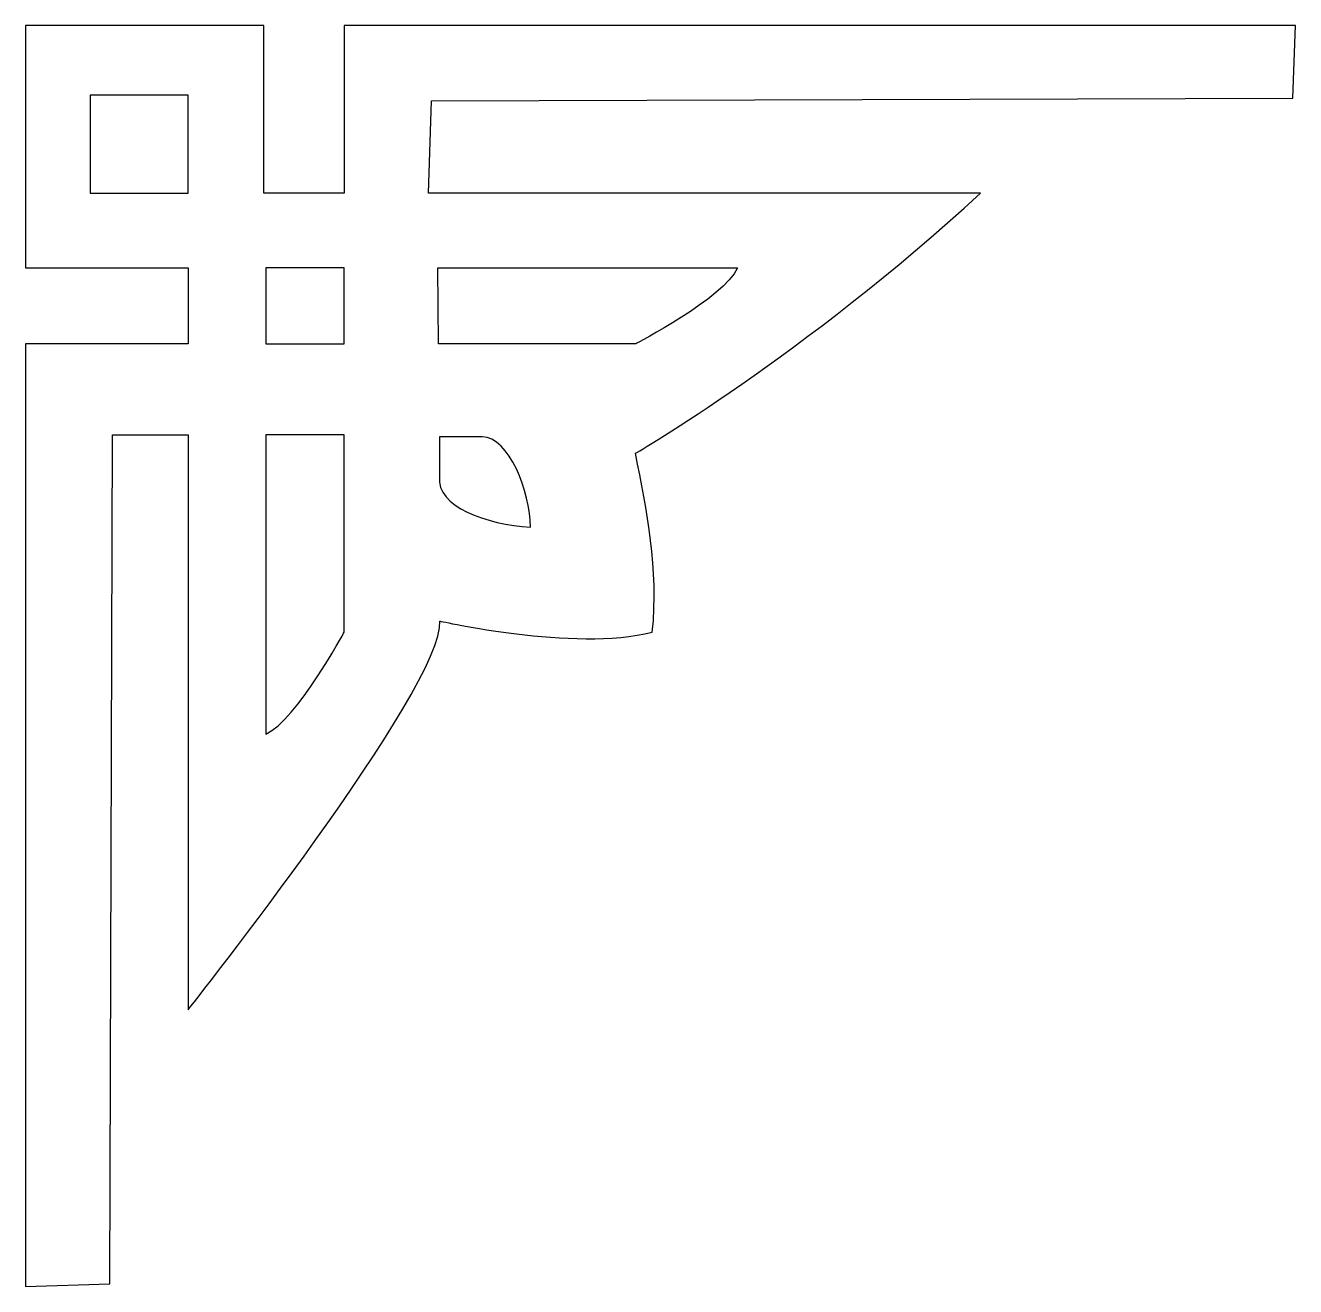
# Model space of a CAD drawing. Header units: centimetres. Extents: x -7.7 to 9.2, y -8 to 8.8.
import ezdxf

# ---------------------------------------------------------------- set-up
doc = ezdxf.new("R2010")
doc.units = ezdxf.units.CM
doc.header["$MEASUREMENT"] = 0
doc.layers.add('layer 1', color=7, linetype='Continuous')

msp = doc.modelspace()

# ---------------------------------------------------------------- linework, layer by layer
at = {"layer": 'layer 1', "color": 242}
for points, knots in [([(-7.734, 8.78194), (-7.734, 8.78194), (-4.56247, 8.78194), (-4.56247, 8.78194), (-4.56247, 8.78194), (-4.56247, 8.78194), (-4.56247, 6.55062), (-4.56247, 6.55062), (-4.56247, 6.55062), (-4.56247, 6.55062), (-3.49536, 6.55062), (-3.49536, 6.55062), (-3.49536, 6.55062), (-3.49536, 6.55062), (-3.49536, 8.78194), (-3.49536, 8.78194), (-3.49536, 8.78194), (-3.49536, 8.78194), (9.15499, 8.78194), (9.15499, 8.78194), (9.15499, 8.78194), (9.15499, 8.78194), (9.1178, 7.81504), (9.1178, 7.81504), (9.1178, 7.81504), (9.1178, 7.81504), (-2.33629, 7.77785), (-2.33629, 7.77785), (-2.33629, 7.77785), (-2.33629, 7.77785), (-2.37348, 6.55062), (-2.37348, 6.55062), (-2.37348, 6.55062), (-2.37348, 6.55062), (4.96543, 6.55062), (4.96543, 6.55062), (4.96543, 6.55062), (2.62255, 4.39368), (0.37848, 3.09208), (0.37848, 3.09208), (0.37848, 3.09208), (0.52742, 2.3236), (0.69122, 1.5601), (0.60161, 0.71201), (0.60161, 0.71201), (-0.43967, 0.45169), (-2.22473, 0.86076), (-2.22473, 0.86076), (-2.22473, 0.86076), (-2.15035, 0.00543), (-5.5717, -4.30845), (-5.5717, -4.30845), (-5.5717, -4.30845), (-5.5717, -4.30845), (-5.5717, 3.33649), (-5.5717, 3.33649), (-5.5717, 3.33649), (-5.5717, 3.33649), (-6.5758, 3.33649), (-6.5758, 3.33649), (-6.5758, 3.33649), (-6.5758, 3.33649), (-6.61299, -7.95294), (-6.61299, -7.95294), (-6.61299, -7.95294), (-6.61299, -7.95294), (-7.734, -7.99013), (-7.734, -7.99013), (-7.734, -7.99013), (-7.734, -7.99013), (-7.734, 4.54851), (-7.734, 4.54851), (-7.734, 4.54851), (-7.734, 4.54851), (-5.5717, 4.54851), (-5.5717, 4.54851), (-5.5717, 4.54851), (-5.5717, 4.54851), (-5.5717, 5.55882), (-5.5717, 5.55882), (-5.5717, 5.55882), (-5.5717, 5.55882), (-7.734, 5.55882), (-7.734, 5.55882), (-7.734, 5.55882), (-7.734, 5.55882), (-7.734, 8.78194), (-7.734, 8.78194)], [0, 0, 0, 0, 0.04347826, 0.04347826, 0.04347826, 0.04347826, 0.08695652, 0.08695652, 0.08695652, 0.08695652, 0.13043478, 0.13043478, 0.13043478, 0.13043478, 0.17391304, 0.17391304, 0.17391304, 0.17391304, 0.2173913, 0.2173913, 0.2173913, 0.2173913, 0.26086957, 0.26086957, 0.26086957, 0.26086957, 0.30434783, 0.30434783, 0.30434783, 0.30434783, 0.34782609, 0.34782609, 0.34782609, 0.34782609, 0.39130435, 0.39130435, 0.39130435, 0.39130435, 0.43478261, 0.43478261, 0.43478261, 0.43478261, 0.47826087, 0.47826087, 0.47826087, 0.47826087, 0.52173913, 0.52173913, 0.52173913, 0.52173913, 0.56521739, 0.56521739, 0.56521739, 0.56521739, 0.60869565, 0.60869565, 0.60869565, 0.60869565, 0.65217391, 0.65217391, 0.65217391, 0.65217391, 0.69565217, 0.69565217, 0.69565217, 0.69565217, 0.73913043, 0.73913043, 0.73913043, 0.73913043, 0.7826087, 0.7826087, 0.7826087, 0.7826087, 0.82608696, 0.82608696, 0.82608696, 0.82608696, 0.86956522, 0.86956522, 0.86956522, 0.86956522, 0.91304348, 0.91304348, 0.91304348, 0.91304348, 1, 1, 1, 1]), ([(-6.87331, 7.85222), (-6.87331, 7.85222), (-5.5717, 7.85222), (-5.5717, 7.85222), (-5.5717, 7.85222), (-5.5717, 7.85222), (-5.5717, 6.55062), (-5.5717, 6.55062), (-5.5717, 6.55062), (-5.5717, 6.55062), (-6.87331, 6.55062), (-6.87331, 6.55062), (-6.87331, 6.55062), (-6.87331, 6.55062), (-6.87331, 7.85222), (-6.87331, 7.85222)], [0, 0, 0, 0, 0.2, 0.2, 0.2, 0.2, 0.4, 0.4, 0.4, 0.4, 0.6, 0.6, 0.6, 0.6, 1, 1, 1, 1]), ([(-4.53665, 5.55882), (-4.53665, 5.55882), (-3.49536, 5.55882), (-3.49536, 5.55882), (-3.49536, 5.55882), (-3.49536, 5.55882), (-3.49536, 4.54851), (-3.49536, 4.54851), (-3.49536, 4.54851), (-3.49536, 4.54851), (-4.53665, 4.54851), (-4.53665, 4.54851), (-4.53665, 4.54851), (-4.53665, 4.54851), (-4.53665, 5.55882), (-4.53665, 5.55882)], [0, 0, 0, 0, 0.2, 0.2, 0.2, 0.2, 0.4, 0.4, 0.4, 0.4, 0.6, 0.6, 0.6, 0.6, 1, 1, 1, 1]), ([(-2.25117, 5.55882), (-2.25117, 5.55882), (-2.24321, 4.54851), (-2.24321, 4.54851), (-2.24321, 4.54851), (-2.24321, 4.54851), (0.38126, 4.54851), (0.38126, 4.54851), (0.38126, 4.54851), (0.38126, 4.54851), (1.55003, 5.14975), (1.73597, 5.55882), (1.73597, 5.55882), (1.73597, 5.55882), (-2.25117, 5.55882), (-2.25117, 5.55882)], [0, 0, 0, 0, 0.2, 0.2, 0.2, 0.2, 0.4, 0.4, 0.4, 0.4, 0.6, 0.6, 0.6, 0.6, 1, 1, 1, 1]), ([(-4.53665, 3.33649), (-4.53665, 3.33649), (-3.49536, 3.33649), (-3.49536, 3.33649), (-3.49536, 3.33649), (-3.49536, 3.33649), (-3.49536, 0.71201), (-3.49536, 0.71201), (-3.49536, 0.71201), (-3.49536, 0.71201), (-4.12757, -0.45675), (-4.53665, -0.6427), (-4.53665, -0.6427), (-4.53665, -0.6427), (-4.53665, 3.33649), (-4.53665, 3.33649)], [0, 0, 0, 0, 0.2, 0.2, 0.2, 0.2, 0.4, 0.4, 0.4, 0.4, 0.6, 0.6, 0.6, 0.6, 1, 1, 1, 1]), ([(-2.22816, 3.30958), (-2.22816, 3.30958), (-1.66132, 3.30958), (-1.66132, 3.30958), (-1.66132, 3.30958), (-1.2996, 3.30958), (-1.02293, 2.58039), (-1.01825, 2.11112), (-1.01825, 2.11112), (-1.60794, 2.14564), (-2.27117, 2.37494), (-2.22816, 2.78342), (-2.22816, 2.78342), (-2.22816, 2.78342), (-2.22816, 3.30958), (-2.22816, 3.30958)], [0, 0, 0, 0, 0.2, 0.2, 0.2, 0.2, 0.4, 0.4, 0.4, 0.4, 0.6, 0.6, 0.6, 0.6, 1, 1, 1, 1])]:
    msp.add_open_spline(points, degree=3, knots=knots, dxfattribs=at)

doc.saveas('drawing.dxf')
